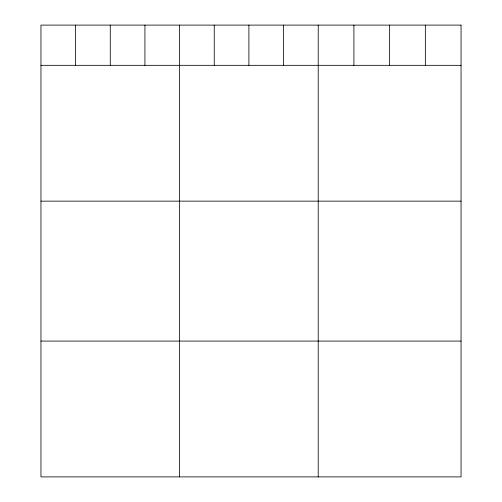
<?xml version="1.0" encoding="UTF-8"?>
<svg xmlns="http://www.w3.org/2000/svg" width="502" height="502" viewBox="0 0 502 502"><rect width="100%" height="100%" fill="white"/><g stroke="black" fill="none" stroke-linecap="round" stroke-linejoin="round"><path stroke-width="0.75" d="M40.951 65.323L461.049 65.323M40.951 201.145L461.049 201.145M40.951 341.078L461.049 341.078M425.338 25.1L425.338 65.323M389.634 25.1L389.634 65.323M353.923 25.1L353.923 65.323M318.218 25.1L318.218 476.9M283.555 25.1L283.555 65.323M248.898 25.1L248.898 65.323M214.241 25.1L214.241 65.323M179.584 25.1L179.584 476.9M144.927 25.1L144.927 65.323M110.264 25.1L110.264 65.323M75.607 25.1L75.607 65.323M461.049 25.1L40.951 25.1L40.951 476.9L461.049 476.9L461.049 25.1"/></g></svg>
